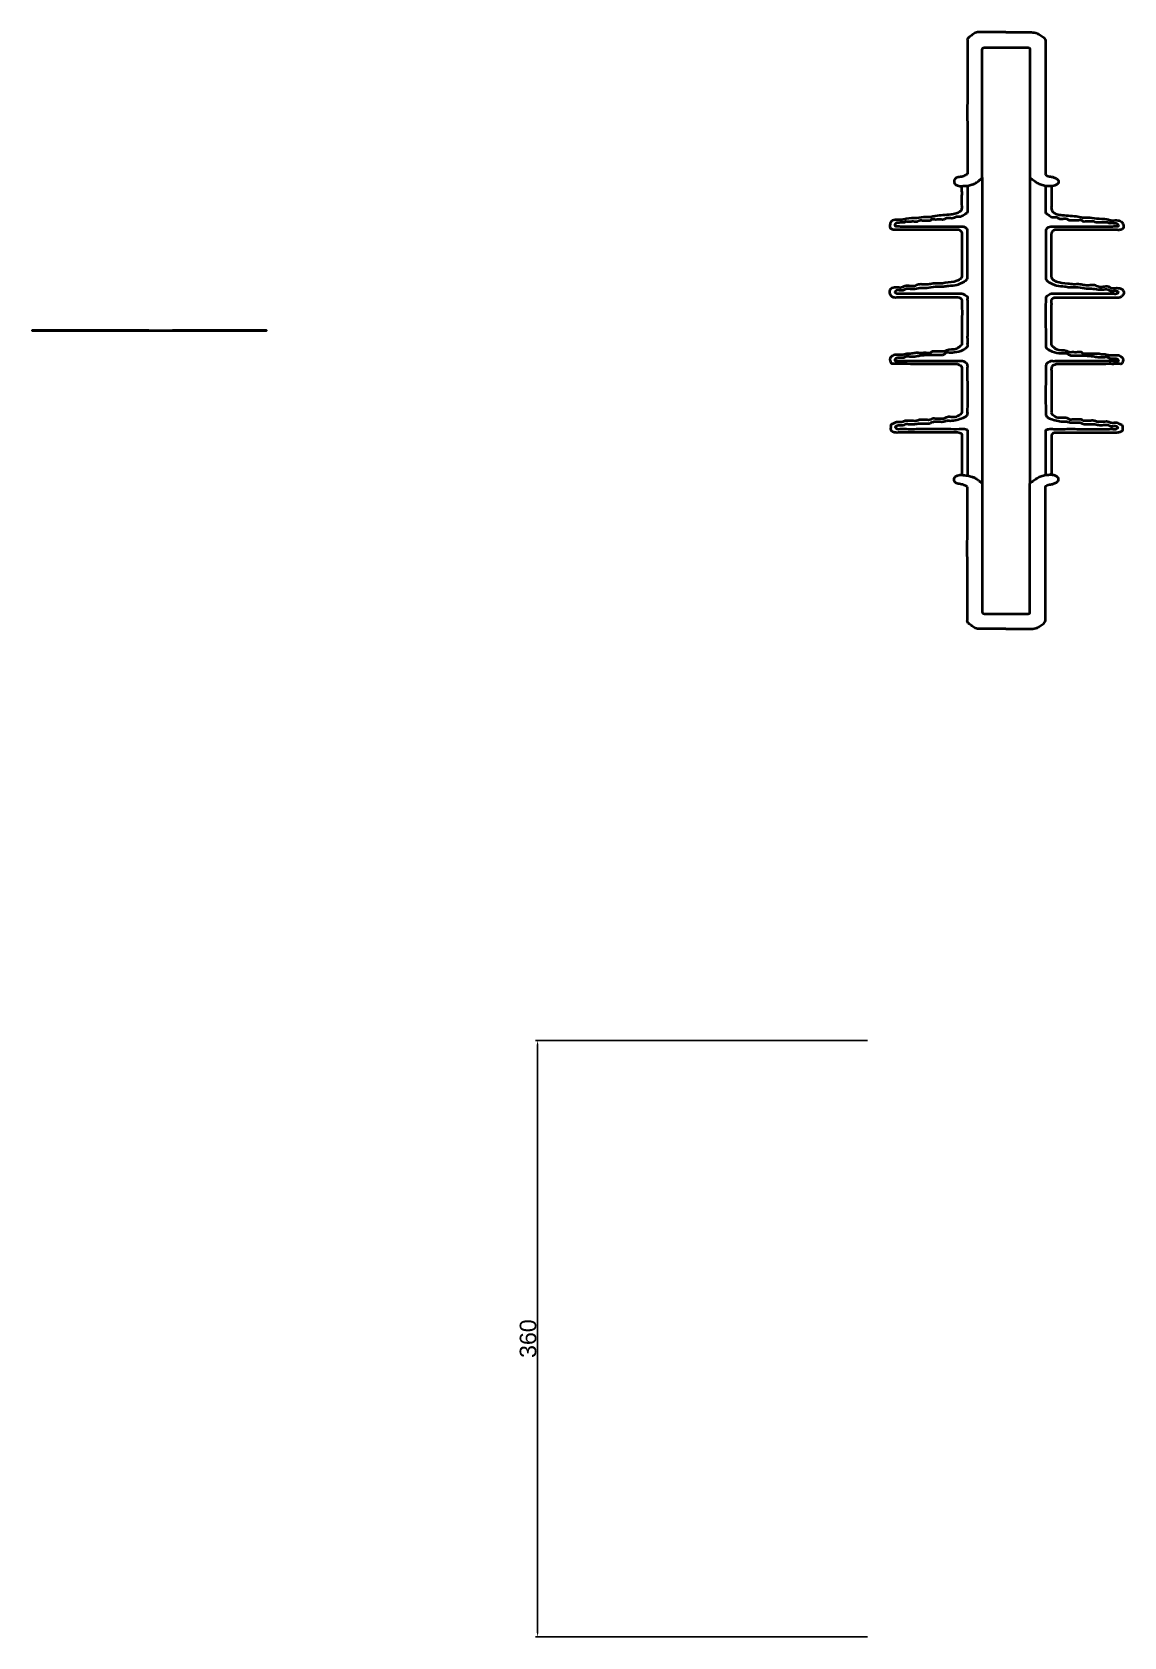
# Model space of a CAD drawing. Header units: millimetres. Extents: x 934 to 1593, y 8074 to 9042.
import ezdxf

# ---------------------------------------------------------------- set-up
doc = ezdxf.new("R2010")
doc.units = ezdxf.units.MM
doc.styles.get("Standard").update_dxf_attribs({"font": 'arial.ttf'})
doc.dimstyles.new('ISO-25', dxfattribs={"dimtxt": 10, "dimasz": 2.5, "dimexe": 1.25, "dimexo": 0.625, "dimtad": 1, "dimtxsty": 'Standard', "dimcen": 2.5, "dimadec": 0, "dimazin": 0, "dimtfac": 1, "dimtmove": 0, "dimatfit": 3, "dimfxl": 1, "dimarcsym": 0})

# ---------------------------------------------------------------- blocks, each defined once
blk = doc.blocks.new('*D1')
at = {"color": 0, "lineweight": -2, "transparency": 16777216}
for p, q in [((1438.05, 8433.81), (1237.85, 8433.81)), ((1239.1, 8431.31), (1239.1, 8076.31)), ((1438.05, 8073.81), (1237.85, 8073.81))]:
    blk.add_line(p, q, dxfattribs=at)
at = {"color": 0, "lineweight": 40, "transparency": 16777216}
for points in [[(1238.69, 8431.31), (1239.52, 8431.31), (1239.1, 8433.81)], [(1238.69, 8076.31), (1239.52, 8076.31), (1239.1, 8073.81)]]:
    blk.add_solid(points, dxfattribs=at)
at = {"layer": 'Defpoints', "color": 0, "lineweight": 40, "transparency": 16777216}
for p in [(1438.68, 8433.81), (1239.1, 8073.81), (1438.68, 8073.81)]:
    blk.add_point(p, dxfattribs=at)
at = {"color": 0, "lineweight": 40, "transparency": 16777216, "insert": (1233.37, 8253.81), "char_height": 10, "attachment_point": 5, "rotation": 90}
blk.add_mtext('360', dxfattribs=at)

msp = doc.modelspace()

# ---------------------------------------------------------------- linework, layer by layer
at = {"color": 1, "lineweight": 40}
for points in [[(1521.66, 9042.195), (1517.336, 9042.195), (1513.277, 9042.195), (1506.768, 9042.195), (1504.528, 9042.195), (1503.167, 9041.829), (1501.84, 9040.984), (1500.827, 9040.254), (1499.749, 9039.375), (1498.388, 9037.966), (1498.388, 9037.157), (1498.388, 9035.744), (1498.388, 9032.562), (1498.388, 9007.475), (1498.388, 8967.358), (1498.388, 8956.571)], [(1521.66, 9042.195), (1526.819, 9042.195), (1534.161, 9042.195), (1537.039, 9042.195), (1540.405, 9041.546), (1542.666, 9040.3), (1545.005, 9038.391), (1545.551, 9035.781), (1545.551, 9034.73), (1545.551, 9011.302), (1545.551, 8991.33), (1545.551, 8964.323), (1545.551, 8961.533), (1545.551, 8957.269), (1545.551, 8956.335), (1547.965, 8955.209), (1550.172, 8954.724), (1552.067, 8953.895), (1553.323, 8952.492), (1553.323, 8951.439), (1551.893, 8950.035), (1549.039, 8949.292)], [(1498.388, 8956.571), (1496.325, 8955.438), (1493.494, 8954.775), (1491.194, 8953.935), (1490.398, 8951.593), (1491.415, 8950.179), (1493.76, 8949.383), (1494.939, 8949.383)], [(981.273, 8862.195, 94.376), (979.21, 8862.195, 93.243), (976.379, 8862.195, 92.58), (974.079, 8862.195, 91.74), (973.283, 8862.195, 89.398), (974.3, 8862.195, 87.984), (976.645, 8862.195, 87.188), (977.824, 8862.195, 87.188)], [(981.273, 8862.195, -94.376), (979.21, 8862.195, -93.243), (976.379, 8862.195, -92.58), (974.079, 8862.195, -91.74), (973.283, 8862.195, -89.398), (974.3, 8862.195, -87.984), (976.645, 8862.195, -87.188), (977.824, 8862.195, -87.188)], [(1004.545, 8862.195, 180), (1000.221, 8862.195, 180), (996.162, 8862.195, 180), (989.653, 8862.195, 180), (987.413, 8862.195, 180), (986.052, 8862.195, 179.634), (984.725, 8862.195, 178.789), (983.712, 8862.195, 178.059), (982.634, 8862.195, 177.18), (981.273, 8862.195, 175.771), (981.273, 8862.195, 174.962), (981.273, 8862.195, 173.549), (981.273, 8862.195, 170.367), (981.273, 8862.195, 145.28), (981.273, 8862.195, 105.163), (981.273, 8862.195, 94.376)], [(1004.545, 8862.195, -180), (1000.221, 8862.195, -180), (996.162, 8862.195, -180), (989.653, 8862.195, -180), (987.413, 8862.195, -180), (986.052, 8862.195, -179.634), (984.725, 8862.195, -178.789), (983.712, 8862.195, -178.059), (982.634, 8862.195, -177.18), (981.273, 8862.195, -175.771), (981.273, 8862.195, -174.962), (981.273, 8862.195, -173.549), (981.273, 8862.195, -170.367), (981.273, 8862.195, -145.28), (981.273, 8862.195, -105.163), (981.273, 8862.195, -94.376)], [(1004.545, 8862.195, 180), (1009.704, 8862.195, 180), (1017.046, 8862.195, 180), (1019.924, 8862.195, 180), (1023.29, 8862.195, 179.351), (1025.551, 8862.195, 178.105), (1027.89, 8862.195, 176.196), (1028.436, 8862.195, 173.586), (1028.436, 8862.195, 172.535), (1028.436, 8862.195, 149.107), (1028.436, 8862.195, 129.135), (1028.436, 8862.195, 102.128), (1028.436, 8862.195, 99.338), (1028.436, 8862.195, 95.074), (1028.436, 8862.195, 94.14), (1030.85, 8862.195, 93.014), (1033.057, 8862.195, 92.529), (1034.952, 8862.195, 91.7), (1036.208, 8862.195, 90.297), (1036.208, 8862.195, 89.244), (1034.778, 8862.195, 87.84), (1031.924, 8862.195, 87.097)], [(1004.545, 8862.195, -180), (1009.704, 8862.195, -180), (1017.046, 8862.195, -180), (1019.924, 8862.195, -180), (1023.29, 8862.195, -179.351), (1025.551, 8862.195, -178.105), (1027.89, 8862.195, -176.196), (1028.436, 8862.195, -173.586), (1028.436, 8862.195, -172.535), (1028.436, 8862.195, -149.107), (1028.436, 8862.195, -129.135), (1028.436, 8862.195, -102.128), (1028.436, 8862.195, -99.338), (1028.436, 8862.195, -95.074), (1028.436, 8862.195, -94.14), (1030.85, 8862.195, -93.014), (1033.057, 8862.195, -92.529), (1034.952, 8862.195, -91.7), (1036.208, 8862.195, -90.297), (1036.208, 8862.195, -89.244), (1034.778, 8862.195, -87.84), (1031.924, 8862.195, -87.097)], [(1498.388, 8767.819), (1496.325, 8768.952), (1493.494, 8769.615), (1491.194, 8770.455), (1490.398, 8772.797), (1491.415, 8774.211), (1493.76, 8775.007), (1494.939, 8775.007)], [(1521.66, 8682.195), (1526.819, 8682.195), (1534.161, 8682.195), (1537.039, 8682.195), (1540.405, 8682.844), (1542.666, 8684.09), (1545.005, 8685.999), (1545.551, 8688.608), (1545.551, 8689.66), (1545.551, 8713.088), (1545.551, 8733.06), (1545.551, 8760.067), (1545.551, 8762.857), (1545.551, 8767.121), (1545.551, 8768.055), (1547.965, 8769.181), (1550.172, 8769.666), (1552.067, 8770.495), (1553.323, 8771.898), (1553.323, 8772.951), (1551.893, 8774.355), (1549.039, 8775.098)], [(1521.66, 8682.195), (1517.336, 8682.195), (1513.277, 8682.195), (1506.768, 8682.195), (1504.528, 8682.195), (1503.167, 8682.561), (1501.84, 8683.406), (1500.827, 8684.136), (1499.749, 8685.015), (1498.388, 8686.424), (1498.388, 8687.233), (1498.388, 8688.646), (1498.388, 8691.828), (1498.388, 8716.915), (1498.388, 8757.032), (1498.388, 8767.819)]]:
    msp.add_spline(points, degree=3, dxfattribs=at)
at = {"color": 4, "lineweight": 40}
for points in [[(1507.346, 8954.454), (1507.346, 8965.041), (1507.346, 9002.338), (1507.346, 9015.68), (1507.346, 9021.12), (1507.346, 9026.232), (1507.346, 9029.039), (1507.346, 9031.335), (1507.346, 9032.065), (1507.576, 9032.409), (1507.991, 9032.748), (1508.62, 9032.924), (1509.689, 9032.924), (1511.034, 9032.924), (1523.817, 9032.924), (1529.632, 9032.924), (1532.719, 9032.924), (1534.55, 9032.924), (1535.125, 9032.924), (1536.037, 9032.483), (1536.037, 9031.806), (1536.037, 9030.04), (1536.037, 9021.89), (1536.037, 9006.135), (1536.037, 8988.462), (1536.095, 8954.291)], [(990.231, 8862.195, 92.259), (990.231, 8862.195, 102.846), (990.231, 8862.195, 140.143), (990.231, 8862.195, 153.485), (990.231, 8862.195, 158.925), (990.231, 8862.195, 164.037), (990.231, 8862.195, 166.844), (990.231, 8862.195, 169.14), (990.231, 8862.195, 169.87), (990.461, 8862.195, 170.214), (990.876, 8862.195, 170.553), (991.505, 8862.195, 170.729), (992.574, 8862.195, 170.729), (993.919, 8862.195, 170.729), (1006.702, 8862.195, 170.729), (1012.517, 8862.195, 170.729), (1015.604, 8862.195, 170.729), (1017.435, 8862.195, 170.729), (1018.01, 8862.195, 170.729), (1018.922, 8862.195, 170.288), (1018.922, 8862.195, 169.611), (1018.922, 8862.195, 167.845), (1018.922, 8862.195, 159.695), (1018.922, 8862.195, 143.94), (1018.922, 8862.195, 126.267), (1018.98, 8862.195, 92.096)], [(990.231, 8862.195, -92.46), (990.231, 8862.195, -103.046), (990.231, 8862.195, -140.344), (990.231, 8862.195, -153.685), (990.231, 8862.195, -159.126), (990.231, 8862.195, -164.237), (990.231, 8862.195, -167.044), (990.231, 8862.195, -169.341), (990.231, 8862.195, -170.071), (990.461, 8862.195, -170.415), (990.876, 8862.195, -170.754), (991.505, 8862.195, -170.93), (992.574, 8862.195, -170.93), (993.919, 8862.195, -170.93), (1006.702, 8862.195, -170.93), (1012.517, 8862.195, -170.93), (1015.604, 8862.195, -170.93), (1017.435, 8862.195, -170.93), (1018.01, 8862.195, -170.93), (1018.922, 8862.195, -170.489), (1018.922, 8862.195, -169.811), (1018.922, 8862.195, -168.045), (1018.922, 8862.195, -159.895), (1018.922, 8862.195, -144.141), (1018.922, 8862.195, -126.468), (1018.98, 8862.195, -92.297)], [(1507.346, 8769.735), (1507.346, 8759.149), (1507.346, 8721.851), (1507.346, 8708.51), (1507.346, 8703.069), (1507.346, 8697.958), (1507.346, 8695.151), (1507.346, 8692.854), (1507.346, 8692.124), (1507.576, 8691.78), (1507.991, 8691.441), (1508.62, 8691.265), (1509.689, 8691.265), (1511.034, 8691.265), (1523.817, 8691.265), (1529.632, 8691.265), (1532.719, 8691.265), (1534.55, 8691.265), (1535.125, 8691.265), (1536.037, 8691.706), (1536.037, 8692.384), (1536.037, 8694.15), (1536.037, 8702.3), (1536.037, 8718.054), (1536.037, 8735.727), (1536.095, 8769.898)]]:
    msp.add_spline(points, degree=3, dxfattribs=at)
at = {"color": 6, "lineweight": 40}
for points in [[(1494.939, 8949.383), (1494.939, 8947.605), (1494.939, 8943.399), (1494.939, 8937.703), (1494.939, 8935.644), (1493.899, 8933.918), (1491.605, 8932.732), (1488.394, 8932.112), (1478.94, 8931.196), (1476.331, 8930.68), (1473.233, 8930.68), (1467.797, 8930.083), (1461.435, 8929.592), (1459.026, 8928.99), (1455.604, 8928.99), (1452.647, 8928.142), (1451.716, 8926.391), (1451.716, 8924.23), (1453.632, 8923.163), (1455.713, 8923.163), (1458.916, 8923.163), (1466.61, 8923.163), (1472.688, 8923.163), (1480.738, 8923.163), (1489.034, 8923.163), (1491.717, 8923.163), (1492.961, 8923.163), (1494.275, 8922.439), (1494.949, 8921.299), (1495.096, 8920.5), (1495.096, 8919.285), (1495.096, 8914.829), (1495.096, 8905.227), (1495.096, 8899.014), (1495.096, 8896.996), (1495.096, 8895.733), (1495.096, 8894.842), (1493.958, 8893.148), (1492.09, 8892.143), (1485.051, 8890.9), (1481.579, 8890.498), (1477.665, 8890.498), (1474.822, 8889.96), (1471.686, 8889.96), (1468.99, 8889.96), (1466.411, 8888.994), (1463.803, 8888.994), (1460.608, 8888.994), (1458.703, 8888.115), (1456.476, 8888.115), (1454.454, 8888.115), (1451.637, 8886.676), (1451.349, 8885.023), (1451.852, 8883.868), (1452.393, 8883.123), (1454.182, 8882.247), (1455.897, 8882.247), (1458.619, 8882.247), (1462.552, 8882.247), (1467.491, 8882.247), (1478.768, 8882.247), (1487.965, 8882.247), (1489.711, 8882.247), (1491.396, 8882.247), (1492.57, 8882.247), (1494.196, 8881.725), (1495.069, 8880.763), (1495.069, 8879.86), (1495.069, 8877.033), (1495.069, 8863.989), (1495.069, 8860.75), (1495.069, 8859.039), (1495.069, 8857.834), (1495.069, 8856.629), (1495.069, 8855.634), (1495.069, 8854.658), (1495.069, 8853.874), (1494.267, 8852.917), (1493.348, 8852.152), (1491.931, 8851.234), (1485.795, 8850.182), (1484.228, 8849.497), (1482.416, 8849.497), (1479.135, 8849.497), (1477.275, 8849.497), (1475.757, 8848.617), (1474.092, 8848.617), (1471.35, 8848.617), (1469.342, 8848.617), (1466.894, 8848.617), (1464.156, 8848.158), (1462.578, 8848.158), (1461.135, 8847.87), (1459.192, 8847.524), (1457.769, 8847.524), (1456.114, 8847.524), (1454.537, 8847.524), (1453.363, 8846.947), (1451.839, 8845.489), (1451.839, 8843.799), (1452.868, 8842.262), (1453.833, 8842.262), (1456.543, 8842.262), (1460.155, 8842.262), (1467.862, 8842.078), (1469.251, 8842.078), (1473.395, 8842.078), (1478.915, 8842.078), (1483.601, 8842.078), (1489.419, 8842.078), (1490.354, 8842.078), (1491.087, 8842.078), (1491.78, 8842.078), (1492.196, 8842.078), (1492.949, 8841.773), (1494.018, 8841.298), (1494.593, 8840.843), (1495.003, 8839.68), (1495.003, 8838.389), (1495.003, 8831.209), (1495.003, 8826.976), (1495.003, 8820.986), (1495.003, 8819.6), (1495.003, 8818.602), (1495.003, 8817.44), (1495.003, 8816.646), (1495.003, 8815.627), (1495.003, 8814.363), (1495.003, 8813.467), (1495.003, 8812.59), (1494.151, 8811.551), (1492.928, 8810.756), (1491.867, 8810.186), (1485.571, 8809.674), (1484.064, 8808.92), (1481.966, 8808.92), (1479.541, 8808.92), (1477.181, 8808.92), (1475.739, 8808.2), (1474.231, 8808.2), (1471.806, 8808.2), (1469.446, 8808.2), (1467.512, 8807.611), (1465.677, 8807.611), (1462.793, 8807.611), (1460.892, 8807.611), (1458.912, 8806.87), (1457.156, 8806.87), (1455.589, 8806.87), (1454.294, 8806.369), (1453.395, 8805.972), (1452.476, 8805.492), (1452.12, 8804.761), (1452.12, 8803.676), (1452.12, 8802.131), (1453.291, 8801.254), (1455.129, 8800.773), (1456.843, 8800.773), (1459.559, 8800.773), (1471.745, 8800.773), (1481.579, 8800.773), (1484.377, 8800.773), (1485.847, 8800.773), (1487.821, 8800.773), (1489.354, 8800.773), (1490.655, 8800.773), (1491.411, 8800.773), (1492.524, 8800.773), (1494.781, 8799.769), (1495.008, 8798.694), (1495.008, 8798.164), (1495.008, 8795.217), (1495.008, 8785.577), (1495.008, 8777.766), (1495.008, 8775.922), (1494.939, 8775.007)], [(1498.489, 8949.562), (1498.489, 8948.168), (1498.489, 8942.574), (1498.489, 8937.226), (1498.489, 8935.661), (1498.489, 8934.378), (1498.489, 8933.665), (1497.294, 8932.595), (1496.295, 8931.846), (1493.797, 8930.777), (1491.798, 8930.777), (1489.907, 8929.921), (1488.123, 8929.921), (1485.696, 8929.921), (1484.233, 8929.101), (1482.592, 8929.101), (1480.094, 8929.101), (1478.559, 8929.101), (1476.846, 8929.101), (1475.99, 8928.423), (1474.313, 8928.423), (1471.958, 8928.423), (1469.355, 8928.423), (1468.01, 8927.849), (1466.438, 8927.849), (1463.706, 8927.849), (1462.035, 8927.849), (1461.002, 8927.849), (1460.294, 8927.41), (1459.289, 8927.41), (1457.887, 8927.41), (1456.571, 8927.184), (1455.778, 8927.184), (1455.127, 8926.618), (1454.546, 8925.67), (1455.084, 8925.232), (1456.387, 8925.232), (1458.1, 8924.977), (1459.699, 8924.977), (1461.625, 8924.977), (1464.343, 8924.977), (1467.585, 8924.977), (1473.612, 8924.977), (1477.377, 8924.977), (1484.366, 8924.977), (1493.735, 8924.977), (1494.738, 8924.977), (1495.325, 8924.977), (1496.877, 8924.645), (1497.658, 8924.026), (1498.278, 8922.97), (1498.278, 8921.684), (1498.278, 8921.133), (1498.278, 8899.266), (1498.278, 8896.585), (1498.278, 8895.81), (1498.278, 8894.857), (1498.278, 8893.653), (1497.728, 8892.577), (1494.917, 8890.819), (1491.981, 8889.622), (1487.021, 8889.049), (1484.102, 8888.603), (1478.947, 8888.603), (1473.918, 8887.817), (1470.71, 8887.817), (1466.71, 8887.214), (1464.031, 8887.214), (1461.012, 8887.214), (1459.389, 8886.385), (1457.389, 8886.385), (1455.654, 8886.385), (1454.635, 8885.329), (1455.691, 8884.575), (1457.842, 8884.575), (1460.446, 8884.575), (1462.974, 8884.575), (1477.161, 8884.575), (1484.346, 8884.575), (1489.325, 8884.575), (1491.796, 8884.575), (1492.861, 8884.575), (1494.001, 8884.575), (1494.989, 8884.575), (1496.396, 8884.021), (1497.536, 8883.261), (1498.373, 8882.539), (1498.373, 8881.704), (1498.373, 8880.222), (1498.373, 8860.066), (1498.373, 8856.22), (1498.373, 8854.582), (1498.373, 8853.506), (1498.373, 8852.621), (1497.694, 8851.66), (1495.732, 8850.353), (1490.407, 8848.858), (1486.733, 8848.858), (1485.85, 8848.858), (1484.148, 8847.693), (1482.447, 8847.313), (1480.761, 8847.313), (1474.513, 8847.313), (1469.788, 8846.915), (1466.792, 8846.38), (1463.7, 8846.38), (1461.118, 8846.38), (1459.511, 8845.65), (1459.011, 8845.65), (1456.926, 8845.65), (1455.037, 8845.106), (1454.546, 8844.15), (1455.618, 8843.868), (1457.817, 8843.868), (1479.382, 8843.868), (1482.503, 8843.868), (1492.776, 8843.868), (1494.344, 8843.868), (1495.414, 8843.868), (1496.759, 8843.256), (1497.854, 8842.435), (1498.352, 8841.216), (1498.352, 8839.624), (1498.352, 8832.86), (1498.352, 8814.379), (1498.352, 8812.858), (1498.352, 8811.646), (1497.319, 8810.135), (1495.605, 8809.254), (1491.972, 8808.102), (1487.981, 8807.57), (1485.728, 8807.57), (1483.727, 8806.988), (1482.056, 8806.988), (1480.309, 8806.988), (1478.132, 8806.988), (1476.435, 8806.431), (1475.271, 8805.925), (1473.22, 8805.925), (1471.245, 8805.925), (1469.447, 8805.925), (1466.516, 8805.487), (1463.583, 8805.487), (1460.828, 8805.487), (1459.477, 8804.875), (1457.487, 8804.875), (1456.569, 8804.875), (1454.86, 8803.83), (1456.033, 8802.811), (1457.768, 8802.811), (1460.114, 8802.811), (1470.217, 8802.811), (1476.939, 8802.811), (1486.817, 8802.811), (1493.457, 8802.811), (1496.736, 8802.811), (1498.487, 8801.91), (1498.487, 8800.981), (1498.487, 8799.64), (1498.487, 8795.52), (1498.487, 8782.934), (1498.487, 8778.691), (1498.487, 8777.232), (1498.487, 8776.207), (1498.487, 8775.096), (1498.489, 8774.627)], [(1545.574, 8949.292), (1545.574, 8947.899), (1545.574, 8942.304), (1545.574, 8936.957), (1545.574, 8935.392), (1545.574, 8934.108), (1545.574, 8933.395), (1546.77, 8932.325), (1547.769, 8931.576), (1550.267, 8930.507), (1552.265, 8930.507), (1554.156, 8929.651), (1555.941, 8929.651), (1558.367, 8929.651), (1559.83, 8928.831), (1561.472, 8928.831), (1563.97, 8928.831), (1565.504, 8928.831), (1567.217, 8928.831), (1568.074, 8928.153), (1569.751, 8928.153), (1572.106, 8928.153), (1574.709, 8928.153), (1576.054, 8927.579), (1577.625, 8927.579), (1580.358, 8927.579), (1582.028, 8927.579), (1583.062, 8927.579), (1583.769, 8927.14), (1584.775, 8927.14), (1586.176, 8927.14), (1587.493, 8926.914), (1588.286, 8926.914), (1588.937, 8926.348), (1589.517, 8925.4), (1588.979, 8924.962), (1587.677, 8924.962), (1585.964, 8924.707), (1584.364, 8924.707), (1582.439, 8924.707), (1579.721, 8924.707), (1576.479, 8924.707), (1570.452, 8924.707), (1566.686, 8924.707), (1559.698, 8924.707), (1550.329, 8924.707), (1549.326, 8924.707), (1548.738, 8924.707), (1547.187, 8924.376), (1546.406, 8923.756), (1545.786, 8922.7), (1545.786, 8921.414), (1545.786, 8920.863), (1545.786, 8898.996), (1545.786, 8896.315), (1545.786, 8895.541), (1545.786, 8894.587), (1545.786, 8893.384), (1546.335, 8892.307), (1549.146, 8890.549), (1552.082, 8889.352), (1557.042, 8888.78), (1559.961, 8888.333), (1565.116, 8888.333), (1570.145, 8887.548), (1573.353, 8887.548), (1577.353, 8886.944), (1580.032, 8886.944), (1583.051, 8886.944), (1584.674, 8886.115), (1586.674, 8886.115), (1588.41, 8886.115), (1589.429, 8885.059), (1588.372, 8884.305), (1586.221, 8884.305), (1583.617, 8884.305), (1581.089, 8884.305), (1566.902, 8884.305), (1559.718, 8884.305), (1554.738, 8884.305), (1552.267, 8884.305), (1551.203, 8884.305), (1550.062, 8884.305), (1549.074, 8884.305), (1547.668, 8883.751), (1546.527, 8882.991), (1545.691, 8882.269), (1545.691, 8881.434), (1545.691, 8879.952), (1545.691, 8859.796), (1545.691, 8855.95), (1545.691, 8854.312), (1545.691, 8853.236), (1545.691, 8852.351), (1546.37, 8851.39), (1548.332, 8850.083), (1553.657, 8848.589), (1557.33, 8848.589), (1558.214, 8848.589), (1559.915, 8847.423), (1561.617, 8847.043), (1563.303, 8847.043), (1569.551, 8847.043), (1574.276, 8846.645), (1577.271, 8846.11), (1580.364, 8846.11), (1582.945, 8846.11), (1584.553, 8845.38), (1585.053, 8845.38), (1587.138, 8845.38), (1589.027, 8844.836), (1589.517, 8843.88), (1588.445, 8843.598), (1586.246, 8843.598), (1564.682, 8843.598), (1561.56, 8843.598), (1551.288, 8843.598), (1549.72, 8843.598), (1548.649, 8843.598), (1547.305, 8842.986), (1546.21, 8842.165), (1545.712, 8840.946), (1545.712, 8839.354), (1545.712, 8832.59), (1545.712, 8814.109), (1545.712, 8812.588), (1545.712, 8811.376), (1546.745, 8809.865), (1548.458, 8808.984), (1552.091, 8807.832), (1556.083, 8807.3), (1558.336, 8807.3), (1560.336, 8806.718), (1562.007, 8806.718), (1563.754, 8806.718), (1565.932, 8806.718), (1567.628, 8806.161), (1568.793, 8805.655), (1570.844, 8805.655), (1572.819, 8805.655), (1574.616, 8805.655), (1577.548, 8805.217), (1580.481, 8805.217), (1583.235, 8805.217), (1584.587, 8804.605), (1586.576, 8804.605), (1587.495, 8804.605), (1589.203, 8803.56), (1588.03, 8802.541), (1586.296, 8802.541), (1583.949, 8802.541), (1573.847, 8802.541), (1567.125, 8802.541), (1557.247, 8802.541), (1550.607, 8802.541), (1547.328, 8802.541), (1545.576, 8801.64), (1545.576, 8800.711), (1545.576, 8799.37), (1545.576, 8795.25), (1545.576, 8782.664), (1545.576, 8778.421), (1545.576, 8776.962), (1545.574, 8774.897)], [(1549.039, 8949.292), (1549.124, 8947.336), (1549.124, 8943.129), (1549.124, 8937.434), (1549.124, 8935.374), (1550.165, 8933.649), (1552.459, 8932.462), (1555.669, 8931.842), (1565.123, 8930.926), (1567.732, 8930.41), (1570.831, 8930.41), (1576.267, 8929.813), (1582.628, 8929.322), (1585.038, 8928.72), (1588.46, 8928.72), (1591.417, 8927.872), (1592.348, 8926.121), (1592.348, 8923.96), (1590.431, 8922.893), (1588.35, 8922.893), (1585.147, 8922.893), (1577.454, 8922.893), (1571.375, 8922.893), (1563.326, 8922.893), (1555.03, 8922.893), (1552.347, 8922.893), (1551.102, 8922.893), (1549.788, 8922.17), (1549.114, 8921.03), (1548.967, 8920.23), (1548.967, 8919.015), (1548.967, 8914.559), (1548.967, 8904.957), (1548.967, 8898.744), (1548.967, 8896.727), (1548.967, 8895.463), (1548.967, 8894.573), (1550.106, 8892.878), (1551.974, 8891.873), (1559.013, 8890.631), (1562.485, 8890.228), (1566.398, 8890.228), (1569.241, 8889.691), (1572.377, 8889.691), (1575.073, 8889.691), (1577.652, 8888.724), (1580.261, 8888.724), (1583.455, 8888.724), (1585.36, 8887.846), (1587.588, 8887.846), (1589.61, 8887.846), (1592.426, 8886.406), (1592.714, 8884.753), (1592.211, 8883.598), (1591.671, 8882.853), (1589.881, 8881.978), (1588.166, 8881.978), (1585.445, 8881.978), (1581.512, 8881.978), (1576.572, 8881.978), (1565.296, 8881.978), (1556.099, 8881.978), (1554.353, 8881.978), (1552.667, 8881.978), (1551.493, 8881.978), (1549.868, 8881.455), (1548.995, 8880.493), (1548.995, 8879.59), (1548.995, 8876.763), (1548.995, 8863.719), (1548.995, 8860.48), (1548.995, 8858.769), (1548.995, 8857.564), (1548.995, 8856.359), (1548.995, 8855.364), (1548.995, 8854.388), (1548.995, 8853.604), (1549.796, 8852.647), (1550.715, 8851.882), (1552.132, 8850.964), (1558.269, 8849.913), (1559.835, 8849.228), (1561.647, 8849.228), (1564.928, 8849.228), (1566.789, 8849.228), (1568.307, 8848.347), (1569.972, 8848.347), (1572.714, 8848.347), (1574.721, 8848.347), (1577.17, 8848.347), (1579.908, 8847.888), (1581.485, 8847.888), (1582.928, 8847.6), (1584.871, 8847.254), (1586.295, 8847.254), (1587.949, 8847.254), (1589.527, 8847.254), (1590.7, 8846.677), (1592.225, 8845.219), (1592.225, 8843.529), (1591.196, 8841.993), (1590.23, 8841.993), (1587.521, 8841.993), (1583.908, 8841.993), (1576.202, 8841.809), (1574.812, 8841.809), (1570.669, 8841.809), (1565.149, 8841.809), (1560.463, 8841.809), (1554.645, 8841.809), (1553.709, 8841.809), (1552.977, 8841.809), (1552.283, 8841.809), (1551.867, 8841.809), (1551.115, 8841.503), (1550.045, 8841.028), (1549.471, 8840.573), (1549.061, 8839.41), (1549.061, 8838.119), (1549.061, 8830.939), (1549.061, 8826.706), (1549.061, 8820.716), (1549.061, 8819.331), (1549.061, 8818.332), (1549.061, 8817.171), (1549.061, 8816.376), (1549.061, 8815.357), (1549.061, 8814.094), (1549.061, 8813.197), (1549.061, 8812.321), (1549.912, 8811.281), (1551.136, 8810.487), (1552.196, 8809.916), (1558.492, 8809.404), (1560, 8808.651), (1562.098, 8808.651), (1564.523, 8808.651), (1566.883, 8808.651), (1568.325, 8807.93), (1569.832, 8807.93), (1572.258, 8807.93), (1574.617, 8807.93), (1576.551, 8807.341), (1578.386, 8807.341), (1581.271, 8807.341), (1583.172, 8807.341), (1585.152, 8806.6), (1586.907, 8806.6), (1588.474, 8806.6), (1589.77, 8806.099), (1590.668, 8805.703), (1591.588, 8805.222), (1591.943, 8804.492), (1591.943, 8803.406), (1591.943, 8801.861), (1590.773, 8800.984), (1588.934, 8800.504), (1587.221, 8800.504), (1584.504, 8800.504), (1572.318, 8800.504), (1562.484, 8800.504), (1559.686, 8800.504), (1558.217, 8800.504), (1556.243, 8800.504), (1554.71, 8800.504), (1553.408, 8800.504), (1552.652, 8800.504), (1551.539, 8800.504), (1549.282, 8799.499), (1549.056, 8798.424), (1549.056, 8797.894), (1549.056, 8794.947), (1549.056, 8785.308), (1549.056, 8777.496), (1549.039, 8775.098)], [(977.824, 8862.195, 87.188), (977.824, 8862.195, 85.41), (977.824, 8862.195, 81.204), (977.824, 8862.195, 75.508), (977.824, 8862.195, 73.449), (976.783, 8862.195, 71.724), (974.49, 8862.195, 70.537), (971.279, 8862.195, 69.917), (961.825, 8862.195, 69.001), (959.216, 8862.195, 68.485), (956.117, 8862.195, 68.485), (950.681, 8862.195, 67.888), (944.32, 8862.195, 67.397), (941.911, 8862.195, 66.795), (938.488, 8862.195, 66.795), (935.532, 8862.195, 65.947), (934.601, 8862.195, 64.196), (934.601, 8862.195, 62.035), (936.517, 8862.195, 60.968), (938.598, 8862.195, 60.968), (941.801, 8862.195, 60.968), (949.495, 8862.195, 60.968), (955.573, 8862.195, 60.968), (963.623, 8862.195, 60.968), (971.918, 8862.195, 60.968), (974.602, 8862.195, 60.968), (975.846, 8862.195, 60.968), (977.16, 8862.195, 60.244), (977.834, 8862.195, 59.104), (977.981, 8862.195, 58.305), (977.981, 8862.195, 57.09), (977.981, 8862.195, 52.634), (977.981, 8862.195, 43.032), (977.981, 8862.195, 36.819), (977.981, 8862.195, 34.801), (977.981, 8862.195, 33.538), (977.981, 8862.195, 32.647), (976.843, 8862.195, 30.953), (974.975, 8862.195, 29.948), (967.935, 8862.195, 28.705), (964.463, 8862.195, 28.303), (960.55, 8862.195, 28.303), (957.707, 8862.195, 27.765), (954.571, 8862.195, 27.765), (951.875, 8862.195, 27.765), (949.296, 8862.195, 26.799), (946.688, 8862.195, 26.799), (943.493, 8862.195, 26.799), (941.588, 8862.195, 25.92), (939.361, 8862.195, 25.92), (937.339, 8862.195, 25.92), (934.522, 8862.195, 24.481), (934.234, 8862.195, 22.828), (934.737, 8862.195, 21.673), (935.278, 8862.195, 20.928), (937.067, 8862.195, 20.053), (938.782, 8862.195, 20.053), (941.504, 8862.195, 20.053), (945.437, 8862.195, 20.053), (950.376, 8862.195, 20.053), (961.653, 8862.195, 20.053), (970.85, 8862.195, 20.053), (972.595, 8862.195, 20.053), (974.281, 8862.195, 20.053), (975.455, 8862.195, 20.053), (977.081, 8862.195, 19.53), (977.954, 8862.195, 18.568), (977.954, 8862.195, 17.665), (977.954, 8862.195, 14.838), (977.954, 8862.195, 1.794), (977.954, 8862.195, -1.445), (977.954, 8862.195, -3.156), (977.954, 8862.195, -4.361), (977.954, 8862.195, -5.566), (977.954, 8862.195, -6.561), (977.954, 8862.195, -7.537), (977.954, 8862.195, -8.321), (977.152, 8862.195, -9.278), (976.233, 8862.195, -10.043), (974.816, 8862.195, -10.961), (968.68, 8862.195, -12.013), (967.113, 8862.195, -12.698), (965.301, 8862.195, -12.698), (962.02, 8862.195, -12.698), (960.16, 8862.195, -12.698), (958.642, 8862.195, -13.578), (956.977, 8862.195, -13.578), (954.235, 8862.195, -13.578), (952.227, 8862.195, -13.578), (949.779, 8862.195, -13.578), (947.041, 8862.195, -14.037), (945.463, 8862.195, -14.037), (944.02, 8862.195, -14.325), (942.077, 8862.195, -14.671), (940.654, 8862.195, -14.671), (938.999, 8862.195, -14.671), (937.422, 8862.195, -14.671), (936.248, 8862.195, -15.248), (934.724, 8862.195, -16.706), (934.724, 8862.195, -18.396), (935.753, 8862.195, -19.932), (936.718, 8862.195, -19.932), (939.428, 8862.195, -19.932), (943.04, 8862.195, -19.932), (950.747, 8862.195, -20.117), (952.136, 8862.195, -20.117), (956.28, 8862.195, -20.117), (961.8, 8862.195, -20.117), (966.486, 8862.195, -20.117), (972.303, 8862.195, -20.117), (973.239, 8862.195, -20.117), (973.972, 8862.195, -20.117), (974.665, 8862.195, -20.117), (975.081, 8862.195, -20.117), (975.834, 8862.195, -20.422), (976.903, 8862.195, -20.897), (977.478, 8862.195, -21.352), (977.888, 8862.195, -22.515), (977.888, 8862.195, -23.806), (977.888, 8862.195, -30.986), (977.888, 8862.195, -35.219), (977.888, 8862.195, -41.209), (977.888, 8862.195, -42.595), (977.888, 8862.195, -43.593), (977.888, 8862.195, -44.755), (977.888, 8862.195, -45.549), (977.888, 8862.195, -46.568), (977.888, 8862.195, -47.832), (977.888, 8862.195, -48.728), (977.888, 8862.195, -49.604), (977.036, 8862.195, -50.644), (975.812, 8862.195, -51.439), (974.752, 8862.195, -52.009), (968.456, 8862.195, -52.521), (966.948, 8862.195, -53.274), (964.851, 8862.195, -53.274), (962.426, 8862.195, -53.274), (960.066, 8862.195, -53.274), (958.624, 8862.195, -53.995), (957.116, 8862.195, -53.995), (954.691, 8862.195, -53.995), (952.331, 8862.195, -53.995), (950.397, 8862.195, -54.584), (948.562, 8862.195, -54.584), (945.678, 8862.195, -54.584), (943.777, 8862.195, -54.584), (941.796, 8862.195, -55.325), (940.041, 8862.195, -55.325), (938.474, 8862.195, -55.325), (937.178, 8862.195, -55.826), (936.28, 8862.195, -56.223), (935.361, 8862.195, -56.703), (935.005, 8862.195, -57.434), (935.005, 8862.195, -58.519), (935.005, 8862.195, -60.064), (936.175, 8862.195, -60.941), (938.014, 8862.195, -61.422), (939.728, 8862.195, -61.422), (942.444, 8862.195, -61.422), (954.63, 8862.195, -61.422), (964.464, 8862.195, -61.422), (967.262, 8862.195, -61.422), (968.732, 8862.195, -61.422), (970.706, 8862.195, -61.422), (972.238, 8862.195, -61.422), (973.54, 8862.195, -61.422), (974.296, 8862.195, -61.422), (975.409, 8862.195, -61.422), (977.666, 8862.195, -62.426), (977.893, 8862.195, -63.501), (977.893, 8862.195, -64.031), (977.893, 8862.195, -66.978), (977.893, 8862.195, -76.617), (977.893, 8862.195, -84.429), (977.893, 8862.195, -86.273), (977.824, 8862.195, -87.188)], [(981.374, 8862.195, 87.367), (981.374, 8862.195, 85.973), (981.374, 8862.195, 80.379), (981.374, 8862.195, 75.031), (981.374, 8862.195, 73.467), (981.374, 8862.195, 72.183), (981.374, 8862.195, 71.47), (980.179, 8862.195, 70.4), (979.18, 8862.195, 69.651), (976.682, 8862.195, 68.582), (974.683, 8862.195, 68.582), (972.792, 8862.195, 67.726), (971.008, 8862.195, 67.726), (968.581, 8862.195, 67.726), (967.118, 8862.195, 66.906), (965.477, 8862.195, 66.906), (962.979, 8862.195, 66.906), (961.444, 8862.195, 66.906), (959.731, 8862.195, 66.906), (958.875, 8862.195, 66.228), (957.198, 8862.195, 66.228), (954.843, 8862.195, 66.228), (952.239, 8862.195, 66.228), (950.895, 8862.195, 65.654), (949.323, 8862.195, 65.654), (946.591, 8862.195, 65.654), (944.92, 8862.195, 65.654), (943.887, 8862.195, 65.654), (943.179, 8862.195, 65.215), (942.174, 8862.195, 65.215), (940.772, 8862.195, 65.215), (939.456, 8862.195, 64.989), (938.663, 8862.195, 64.989), (938.012, 8862.195, 64.423), (937.431, 8862.195, 63.475), (937.969, 8862.195, 63.037), (939.272, 8862.195, 63.037), (940.985, 8862.195, 62.782), (942.584, 8862.195, 62.782), (944.51, 8862.195, 62.782), (947.228, 8862.195, 62.782), (950.47, 8862.195, 62.782), (956.497, 8862.195, 62.782), (960.262, 8862.195, 62.782), (967.251, 8862.195, 62.782), (976.62, 8862.195, 62.782), (977.623, 8862.195, 62.782), (978.21, 8862.195, 62.782), (979.761, 8862.195, 62.45), (980.543, 8862.195, 61.831), (981.163, 8862.195, 60.775), (981.163, 8862.195, 59.489), (981.163, 8862.195, 58.938), (981.163, 8862.195, 37.071), (981.163, 8862.195, 34.39), (981.163, 8862.195, 33.615), (981.163, 8862.195, 32.662), (981.163, 8862.195, 31.458), (980.613, 8862.195, 30.382), (977.802, 8862.195, 28.624), (974.866, 8862.195, 27.427), (969.906, 8862.195, 26.855), (966.987, 8862.195, 26.408), (961.832, 8862.195, 26.408), (956.803, 8862.195, 25.622), (953.595, 8862.195, 25.622), (949.595, 8862.195, 25.019), (946.916, 8862.195, 25.019), (943.897, 8862.195, 25.019), (942.274, 8862.195, 24.19), (940.274, 8862.195, 24.19), (938.538, 8862.195, 24.19), (937.52, 8862.195, 23.134), (938.576, 8862.195, 22.38), (940.727, 8862.195, 22.38), (943.331, 8862.195, 22.38), (945.859, 8862.195, 22.38), (960.046, 8862.195, 22.38), (967.231, 8862.195, 22.38), (972.21, 8862.195, 22.38), (974.681, 8862.195, 22.38), (975.746, 8862.195, 22.38), (976.886, 8862.195, 22.38), (977.874, 8862.195, 22.38), (979.281, 8862.195, 21.826), (980.421, 8862.195, 21.066), (981.257, 8862.195, 20.344), (981.257, 8862.195, 19.509), (981.257, 8862.195, 18.027), (981.257, 8862.195, -2.129), (981.257, 8862.195, -5.975), (981.257, 8862.195, -7.613), (981.257, 8862.195, -8.689), (981.257, 8862.195, -9.574), (980.579, 8862.195, -10.535), (978.617, 8862.195, -11.842), (973.291, 8862.195, -13.336), (969.618, 8862.195, -13.336), (968.735, 8862.195, -13.336), (967.033, 8862.195, -14.502), (965.332, 8862.195, -14.882), (963.646, 8862.195, -14.882), (957.397, 8862.195, -14.882), (952.673, 8862.195, -15.28), (949.677, 8862.195, -15.815), (946.584, 8862.195, -15.815), (944.003, 8862.195, -15.815), (942.396, 8862.195, -16.545), (941.896, 8862.195, -16.545), (939.811, 8862.195, -16.545), (937.922, 8862.195, -17.089), (937.431, 8862.195, -18.045), (938.503, 8862.195, -18.327), (940.702, 8862.195, -18.327), (962.267, 8862.195, -18.327), (965.388, 8862.195, -18.327), (975.661, 8862.195, -18.327), (977.229, 8862.195, -18.327), (978.299, 8862.195, -18.327), (979.643, 8862.195, -18.939), (980.739, 8862.195, -19.76), (981.237, 8862.195, -20.979), (981.237, 8862.195, -22.571), (981.237, 8862.195, -29.335), (981.237, 8862.195, -47.816), (981.237, 8862.195, -49.337), (981.237, 8862.195, -50.549), (980.203, 8862.195, -52.06), (978.49, 8862.195, -52.941), (974.857, 8862.195, -54.093), (970.866, 8862.195, -54.625), (968.612, 8862.195, -54.625), (966.612, 8862.195, -55.207), (964.941, 8862.195, -55.207), (963.194, 8862.195, -55.207), (961.017, 8862.195, -55.207), (959.32, 8862.195, -55.764), (958.156, 8862.195, -56.27), (956.105, 8862.195, -56.27), (954.13, 8862.195, -56.27), (952.332, 8862.195, -56.27), (949.401, 8862.195, -56.708), (946.468, 8862.195, -56.708), (943.713, 8862.195, -56.708), (942.361, 8862.195, -57.32), (940.372, 8862.195, -57.32), (939.454, 8862.195, -57.32), (937.745, 8862.195, -58.365), (938.918, 8862.195, -59.384), (940.653, 8862.195, -59.384), (942.999, 8862.195, -59.384), (953.102, 8862.195, -59.384), (959.824, 8862.195, -59.384), (969.702, 8862.195, -59.384), (976.342, 8862.195, -59.384), (979.621, 8862.195, -59.384), (981.372, 8862.195, -60.285), (981.372, 8862.195, -61.214), (981.372, 8862.195, -62.555), (981.372, 8862.195, -66.675), (981.372, 8862.195, -79.261), (981.372, 8862.195, -83.504), (981.372, 8862.195, -84.963), (981.372, 8862.195, -85.988), (981.372, 8862.195, -87.099), (981.374, 8862.195, -87.568)], [(1028.459, 8862.195, 87.097), (1028.459, 8862.195, 85.704), (1028.459, 8862.195, 80.109), (1028.459, 8862.195, 74.762), (1028.459, 8862.195, 73.197), (1028.459, 8862.195, 71.913), (1028.459, 8862.195, 71.2), (1029.655, 8862.195, 70.13), (1030.654, 8862.195, 69.381), (1033.152, 8862.195, 68.312), (1035.15, 8862.195, 68.312), (1037.041, 8862.195, 67.456), (1038.826, 8862.195, 67.456), (1041.252, 8862.195, 67.456), (1042.715, 8862.195, 66.636), (1044.357, 8862.195, 66.636), (1046.855, 8862.195, 66.636), (1048.389, 8862.195, 66.636), (1050.102, 8862.195, 66.636), (1050.958, 8862.195, 65.958), (1052.636, 8862.195, 65.958), (1054.991, 8862.195, 65.958), (1057.594, 8862.195, 65.958), (1058.939, 8862.195, 65.384), (1060.51, 8862.195, 65.384), (1063.243, 8862.195, 65.384), (1064.913, 8862.195, 65.384), (1065.947, 8862.195, 65.384), (1066.654, 8862.195, 64.945), (1067.66, 8862.195, 64.945), (1069.061, 8862.195, 64.945), (1070.378, 8862.195, 64.719), (1071.17, 8862.195, 64.719), (1071.822, 8862.195, 64.153), (1072.402, 8862.195, 63.205), (1071.864, 8862.195, 62.767), (1070.562, 8862.195, 62.767), (1068.849, 8862.195, 62.512), (1067.249, 8862.195, 62.512), (1065.324, 8862.195, 62.512), (1062.605, 8862.195, 62.512), (1059.363, 8862.195, 62.512), (1053.337, 8862.195, 62.512), (1049.571, 8862.195, 62.512), (1042.583, 8862.195, 62.512), (1033.214, 8862.195, 62.512), (1032.211, 8862.195, 62.512), (1031.623, 8862.195, 62.512), (1030.072, 8862.195, 62.181), (1029.291, 8862.195, 61.561), (1028.671, 8862.195, 60.505), (1028.671, 8862.195, 59.219), (1028.671, 8862.195, 58.668), (1028.671, 8862.195, 36.801), (1028.671, 8862.195, 34.12), (1028.671, 8862.195, 33.346), (1028.671, 8862.195, 32.392), (1028.671, 8862.195, 31.189), (1029.22, 8862.195, 30.112), (1032.031, 8862.195, 28.354), (1034.967, 8862.195, 27.157), (1039.927, 8862.195, 26.585), (1042.846, 8862.195, 26.138), (1048.001, 8862.195, 26.138), (1053.03, 8862.195, 25.353), (1056.238, 8862.195, 25.353), (1060.238, 8862.195, 24.749), (1062.917, 8862.195, 24.749), (1065.936, 8862.195, 24.749), (1067.559, 8862.195, 23.92), (1069.559, 8862.195, 23.92), (1071.295, 8862.195, 23.92), (1072.314, 8862.195, 22.864), (1071.257, 8862.195, 22.11), (1069.106, 8862.195, 22.11), (1066.502, 8862.195, 22.11), (1063.974, 8862.195, 22.11), (1049.787, 8862.195, 22.11), (1042.603, 8862.195, 22.11), (1037.623, 8862.195, 22.11), (1035.152, 8862.195, 22.11), (1034.088, 8862.195, 22.11), (1032.947, 8862.195, 22.11), (1031.959, 8862.195, 22.11), (1030.553, 8862.195, 21.556), (1029.412, 8862.195, 20.796), (1028.576, 8862.195, 20.074), (1028.576, 8862.195, 19.239), (1028.576, 8862.195, 17.758), (1028.576, 8862.195, -2.399), (1028.576, 8862.195, -6.245), (1028.576, 8862.195, -7.883), (1028.576, 8862.195, -8.959), (1028.576, 8862.195, -9.844), (1029.254, 8862.195, -10.805), (1031.217, 8862.195, -12.112), (1036.542, 8862.195, -13.606), (1040.215, 8862.195, -13.606), (1041.099, 8862.195, -13.606), (1042.8, 8862.195, -14.772), (1044.501, 8862.195, -15.151), (1046.188, 8862.195, -15.151), (1052.436, 8862.195, -15.151), (1057.161, 8862.195, -15.55), (1060.156, 8862.195, -16.085), (1063.249, 8862.195, -16.085), (1065.83, 8862.195, -16.085), (1067.438, 8862.195, -16.815), (1067.937, 8862.195, -16.815), (1070.023, 8862.195, -16.815), (1071.912, 8862.195, -17.359), (1072.402, 8862.195, -18.315), (1071.33, 8862.195, -18.597), (1069.131, 8862.195, -18.597), (1047.567, 8862.195, -18.597), (1044.445, 8862.195, -18.597), (1034.173, 8862.195, -18.597), (1032.604, 8862.195, -18.597), (1031.534, 8862.195, -18.597), (1030.19, 8862.195, -19.209), (1029.095, 8862.195, -20.03), (1028.597, 8862.195, -21.249), (1028.597, 8862.195, -22.841), (1028.597, 8862.195, -29.605), (1028.597, 8862.195, -48.086), (1028.597, 8862.195, -49.607), (1028.597, 8862.195, -50.819), (1029.63, 8862.195, -52.33), (1031.343, 8862.195, -53.211), (1034.976, 8862.195, -54.363), (1038.967, 8862.195, -54.895), (1041.221, 8862.195, -54.895), (1043.221, 8862.195, -55.477), (1044.892, 8862.195, -55.477), (1046.639, 8862.195, -55.477), (1048.817, 8862.195, -55.477), (1050.513, 8862.195, -56.034), (1051.678, 8862.195, -56.54), (1053.729, 8862.195, -56.54), (1055.704, 8862.195, -56.54), (1057.501, 8862.195, -56.54), (1060.433, 8862.195, -56.978), (1063.366, 8862.195, -56.978), (1066.12, 8862.195, -56.978), (1067.472, 8862.195, -57.59), (1069.461, 8862.195, -57.59), (1070.379, 8862.195, -57.59), (1072.088, 8862.195, -58.635), (1070.915, 8862.195, -59.654), (1069.181, 8862.195, -59.654), (1066.834, 8862.195, -59.654), (1056.732, 8862.195, -59.654), (1050.01, 8862.195, -59.654), (1040.132, 8862.195, -59.654), (1033.492, 8862.195, -59.654), (1030.213, 8862.195, -59.654), (1028.461, 8862.195, -60.555), (1028.461, 8862.195, -61.484), (1028.461, 8862.195, -62.825), (1028.461, 8862.195, -66.945), (1028.461, 8862.195, -79.531), (1028.461, 8862.195, -83.774), (1028.461, 8862.195, -85.233), (1028.459, 8862.195, -87.298)], [(1031.924, 8862.195, 87.097), (1032.009, 8862.195, 85.141), (1032.009, 8862.195, 80.934), (1032.009, 8862.195, 75.239), (1032.009, 8862.195, 73.179), (1033.05, 8862.195, 71.454), (1035.343, 8862.195, 70.267), (1038.554, 8862.195, 69.647), (1048.008, 8862.195, 68.731), (1050.617, 8862.195, 68.215), (1053.716, 8862.195, 68.215), (1059.152, 8862.195, 67.618), (1065.513, 8862.195, 67.127), (1067.922, 8862.195, 66.525), (1071.345, 8862.195, 66.525), (1074.302, 8862.195, 65.677), (1075.233, 8862.195, 63.926), (1075.233, 8862.195, 61.765), (1073.316, 8862.195, 60.698), (1071.235, 8862.195, 60.698), (1068.032, 8862.195, 60.698), (1060.338, 8862.195, 60.698), (1054.26, 8862.195, 60.698), (1046.211, 8862.195, 60.698), (1037.915, 8862.195, 60.698), (1035.232, 8862.195, 60.698), (1033.987, 8862.195, 60.698), (1032.673, 8862.195, 59.975), (1031.999, 8862.195, 58.835), (1031.852, 8862.195, 58.035), (1031.852, 8862.195, 56.82), (1031.852, 8862.195, 52.365), (1031.852, 8862.195, 42.762), (1031.852, 8862.195, 36.549), (1031.852, 8862.195, 34.532), (1031.852, 8862.195, 33.268), (1031.852, 8862.195, 32.378), (1032.99, 8862.195, 30.683), (1034.859, 8862.195, 29.678), (1041.898, 8862.195, 28.436), (1045.37, 8862.195, 28.033), (1049.283, 8862.195, 28.033), (1052.126, 8862.195, 27.496), (1055.262, 8862.195, 27.496), (1057.958, 8862.195, 27.496), (1060.537, 8862.195, 26.529), (1063.146, 8862.195, 26.529), (1066.34, 8862.195, 26.529), (1068.245, 8862.195, 25.651), (1070.473, 8862.195, 25.651), (1072.495, 8862.195, 25.651), (1075.311, 8862.195, 24.211), (1075.599, 8862.195, 22.558), (1075.096, 8862.195, 21.403), (1074.555, 8862.195, 20.658), (1072.766, 8862.195, 19.783), (1071.051, 8862.195, 19.783), (1068.33, 8862.195, 19.783), (1064.397, 8862.195, 19.783), (1059.457, 8862.195, 19.783), (1048.181, 8862.195, 19.783), (1038.984, 8862.195, 19.783), (1037.238, 8862.195, 19.783), (1035.552, 8862.195, 19.783), (1034.378, 8862.195, 19.783), (1032.753, 8862.195, 19.26), (1031.88, 8862.195, 18.298), (1031.88, 8862.195, 17.395), (1031.88, 8862.195, 14.568), (1031.88, 8862.195, 1.524), (1031.88, 8862.195, -1.715), (1031.88, 8862.195, -3.426), (1031.88, 8862.195, -4.631), (1031.88, 8862.195, -5.836), (1031.88, 8862.195, -6.831), (1031.88, 8862.195, -7.807), (1031.88, 8862.195, -8.591), (1032.681, 8862.195, -9.547), (1033.6, 8862.195, -10.313), (1035.017, 8862.195, -11.231), (1041.153, 8862.195, -12.282), (1042.72, 8862.195, -12.967), (1044.532, 8862.195, -12.967), (1047.813, 8862.195, -12.967), (1049.674, 8862.195, -12.967), (1051.192, 8862.195, -13.848), (1052.856, 8862.195, -13.848), (1055.599, 8862.195, -13.848), (1057.606, 8862.195, -13.848), (1060.055, 8862.195, -13.848), (1062.793, 8862.195, -14.307), (1064.37, 8862.195, -14.307), (1065.813, 8862.195, -14.595), (1067.756, 8862.195, -14.941), (1069.18, 8862.195, -14.941), (1070.834, 8862.195, -14.941), (1072.412, 8862.195, -14.941), (1073.585, 8862.195, -15.518), (1075.11, 8862.195, -16.976), (1075.11, 8862.195, -18.666), (1074.081, 8862.195, -20.202), (1073.115, 8862.195, -20.202), (1070.406, 8862.195, -20.202), (1066.793, 8862.195, -20.202), (1059.087, 8862.195, -20.386), (1057.697, 8862.195, -20.386), (1053.554, 8862.195, -20.386), (1048.033, 8862.195, -20.386), (1043.348, 8862.195, -20.386), (1037.53, 8862.195, -20.386), (1036.594, 8862.195, -20.386), (1035.861, 8862.195, -20.386), (1035.168, 8862.195, -20.386), (1034.752, 8862.195, -20.386), (1034, 8862.195, -20.692), (1032.93, 8862.195, -21.167), (1032.356, 8862.195, -21.622), (1031.945, 8862.195, -22.785), (1031.945, 8862.195, -24.076), (1031.945, 8862.195, -31.256), (1031.945, 8862.195, -35.489), (1031.945, 8862.195, -41.479), (1031.945, 8862.195, -42.864), (1031.945, 8862.195, -43.863), (1031.945, 8862.195, -45.024), (1031.945, 8862.195, -45.819), (1031.945, 8862.195, -46.838), (1031.945, 8862.195, -48.101), (1031.945, 8862.195, -48.998), (1031.945, 8862.195, -49.874), (1032.797, 8862.195, -50.914), (1034.021, 8862.195, -51.708), (1035.081, 8862.195, -52.279), (1041.377, 8862.195, -52.791), (1042.885, 8862.195, -53.544), (1044.982, 8862.195, -53.544), (1047.408, 8862.195, -53.544), (1049.767, 8862.195, -53.544), (1051.21, 8862.195, -54.265), (1052.717, 8862.195, -54.265), (1055.143, 8862.195, -54.265), (1057.502, 8862.195, -54.265), (1059.436, 8862.195, -54.854), (1061.271, 8862.195, -54.854), (1064.156, 8862.195, -54.854), (1066.056, 8862.195, -54.854), (1068.037, 8862.195, -55.595), (1069.792, 8862.195, -55.595), (1071.359, 8862.195, -55.595), (1072.655, 8862.195, -56.096), (1073.553, 8862.195, -56.492), (1074.473, 8862.195, -56.973), (1074.828, 8862.195, -57.703), (1074.828, 8862.195, -58.789), (1074.828, 8862.195, -60.334), (1073.658, 8862.195, -61.211), (1071.819, 8862.195, -61.691), (1070.106, 8862.195, -61.691), (1067.389, 8862.195, -61.691), (1055.203, 8862.195, -61.691), (1045.369, 8862.195, -61.691), (1042.571, 8862.195, -61.691), (1041.101, 8862.195, -61.691), (1039.128, 8862.195, -61.691), (1037.595, 8862.195, -61.691), (1036.293, 8862.195, -61.691), (1035.537, 8862.195, -61.691), (1034.424, 8862.195, -61.691), (1032.167, 8862.195, -62.695), (1031.941, 8862.195, -63.771), (1031.941, 8862.195, -64.301), (1031.941, 8862.195, -67.248), (1031.941, 8862.195, -76.887), (1031.941, 8862.195, -84.699), (1031.924, 8862.195, -87.097)]]:
    msp.add_spline(points, degree=3, dxfattribs=at)
at = {"color": 2, "lineweight": 40}
for points in [[(1494.939, 8949.383), (1498.489, 8949.562)], [(1549.039, 8949.292), (1545.574, 8949.292)], [(977.824, 8862.195, 87.188), (981.374, 8862.195, 87.367)], [(977.824, 8862.195, -87.188), (981.374, 8862.195, -87.568)], [(1031.924, 8862.195, 87.097), (1028.459, 8862.195, 87.097)], [(1031.924, 8862.195, -87.097), (1028.459, 8862.195, -87.298)], [(1494.939, 8775.007), (1498.489, 8774.627)], [(1549.039, 8775.098), (1545.574, 8774.897)]]:
    msp.add_spline(points, degree=3, dxfattribs=at)
at = {"color": 3, "lineweight": 40}
for points in [[(1498.489, 8949.562), (1501.262, 8950.292), (1502.956, 8950.946), (1503.937, 8951.6), (1505.034, 8952.389), (1506.285, 8953.408), (1507.346, 8954.454)], [(1545.574, 8949.292), (1542.948, 8950.069), (1540.503, 8951.215), (1538.329, 8952.723), (1536.095, 8954.291)], [(981.374, 8862.195, 87.367), (984.147, 8862.195, 88.097), (985.841, 8862.195, 88.751), (986.822, 8862.195, 89.405), (987.919, 8862.195, 90.194), (989.17, 8862.195, 91.213), (990.231, 8862.195, 92.259)], [(981.374, 8862.195, -87.568), (984.147, 8862.195, -88.298), (985.841, 8862.195, -88.952), (986.822, 8862.195, -89.606), (987.919, 8862.195, -90.394), (989.17, 8862.195, -91.413), (990.231, 8862.195, -92.46)], [(1028.459, 8862.195, 87.097), (1025.833, 8862.195, 87.874), (1023.388, 8862.195, 89.02), (1021.214, 8862.195, 90.528), (1018.98, 8862.195, 92.096)], [(1028.459, 8862.195, -87.298), (1025.833, 8862.195, -88.074), (1023.388, 8862.195, -89.22), (1021.214, 8862.195, -90.728), (1018.98, 8862.195, -92.297)], [(1498.489, 8774.627), (1501.262, 8773.897), (1502.956, 8773.243), (1503.937, 8772.589), (1505.034, 8771.801), (1506.285, 8770.782), (1507.346, 8769.735)], [(1545.574, 8774.897), (1542.948, 8774.121), (1540.503, 8772.975), (1538.329, 8771.467), (1536.095, 8769.898)]]:
    msp.add_spline(points, degree=3, dxfattribs=at)
at = {"color": 5, "lineweight": 40}
for points in [[(1507.346, 8954.454), (1507.346, 8769.735)], [(1536.095, 8954.291), (1536.095, 8769.898)], [(990.231, 8862.195, 92.259), (990.231, 8862.195, -92.46)], [(1018.98, 8862.195, 92.096), (1018.98, 8862.195, -92.297)]]:
    msp.add_spline(points, degree=3, dxfattribs=at)

# ---------------------------------------------------------------- dimensions: what is measured, and where the dimension line sits
at = {"color": 6, "lineweight": 40}
dim = msp.add_linear_dim(base=(1239.105, 8073.809), p1=(1438.676, 8433.809), p2=(1438.676, 8073.809), angle=90, dimstyle='ISO-25', dxfattribs=at)
dim.commit()
dim.dimension.update_dxf_attribs({"geometry": '*D1', "text_midpoint": (1233.371, 8253.809)})

doc.saveas('drawing.dxf')
